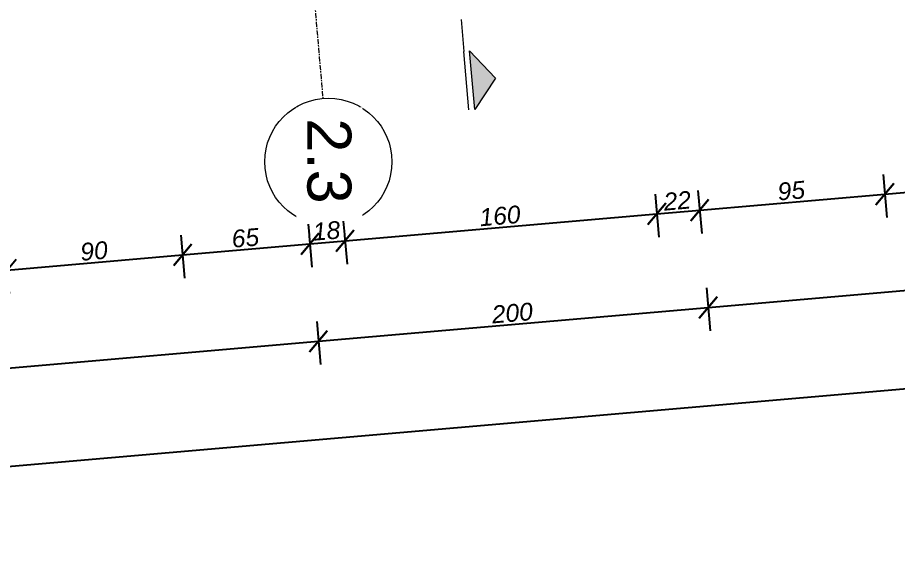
# Model space of a CAD drawing. Header units: millimetres. Extents: x -9331 to 290327, y -149899 to 15728.
# Drawn here: x 129338.7 to 129788.5, y -47829.5 to -47559.2 of the extents above; entities that cross this region are included whole.
import ezdxf

# ---------------------------------------------------------------- set-up
doc = ezdxf.new("R2010")
doc.units = ezdxf.units.MM
doc.header["$LTSCALE"] = 2
doc.linetypes.add('Grid Line', pattern=[2.2225, 1.27, -0.3175, 0.3175, -0.3175])
for name, color, linetype, lineweight in [('ENG-Grid', 11, 'Continuous', 9), ('ENG-Sec', 4, 'Continuous', 9), ('ENG_Dim', 2, 'Continuous', 9), ('ENG_Grid', 11, 'Continuous', 9)]:
    doc.layers.add(name, color=color, linetype=linetype, lineweight=lineweight)
doc.styles.add('Arial_8', font='arial.ttf', dxfattribs={"height": 22.5})
doc.styles.add('Arial_I', font='ariali.ttf', dxfattribs={"height": 9})
doc.dimstyles.new('Achbert_-_2_5mm_Arial_1', dxfattribs={"dimscale": 30.48, "dimtxt": 12.753242, "dimasz": 0.328084, "dimexe": 0.393701, "dimexo": 0.0625, "dimgap": 0.04101, "dimtad": 1, "dimdec": 0, "dimzin": 0, "dimdsep": 46, "dimtxsty": 'Arial_I', "dimblk1": 'OBLIQUE', "dimblk2": 'OBLIQUE', "dimsah": 1, "dimcen": 0.09, "dimazin": 0, "dimtfac": 1, "dimtdec": 4, "dimtix": 1, "dimtmove": 2, "dimatfit": 3, "dimfxl": 0.393701, "dimfxlon": 1, "dimtvp": 1, "dimtolj": 1, "dimtzin": 0, "dimarcsym": 2})
doc.dimstyles.new('Achbert_-_2_5mm_Arial_2', dxfattribs={"dimscale": 30.48, "dimtxt": 12.753242, "dimasz": 0.328084, "dimexe": 0.393701, "dimexo": 0.0625, "dimgap": 0.04101, "dimtad": 1, "dimdec": 0, "dimzin": 0, "dimdsep": 46, "dimtxsty": 'Arial_I', "dimblk1": 'OBLIQUE', "dimblk2": 'OBLIQUE', "dimsah": 1, "dimcen": 0.09, "dimazin": 0, "dimtfac": 1, "dimtdec": 4, "dimtix": 1, "dimtmove": 0, "dimatfit": 3, "dimfxl": 0.393701, "dimfxlon": 1, "dimtvp": 1, "dimtolj": 1, "dimtzin": 0, "dimarcsym": 2})
doc.dimstyles.new('Achbert_-_2_5mm_Arial_3', dxfattribs={"dimscale": 30.48, "dimtxt": 12.753242, "dimasz": 0.328084, "dimexe": 0.393701, "dimexo": 0.0625, "dimgap": 0.04101, "dimtad": 1, "dimdec": 0, "dimzin": 0, "dimdsep": 46, "dimtxsty": 'Arial_I', "dimblk1": 'OBLIQUE', "dimblk2": 'OBLIQUE', "dimsah": 1, "dimcen": 0.09, "dimazin": 0, "dimtfac": 1, "dimtdec": 4, "dimtix": 1, "dimtmove": 0, "dimatfit": 3, "dimfxl": 0.393701, "dimfxlon": 1, "dimtvp": 1, "dimtolj": 1, "dimtzin": 0, "dimarcsym": 2})

# ---------------------------------------------------------------- blocks, each defined once
blk = doc.blocks.new('Grid - M_Grid Head - Circle-3648033-02')
at = {"layer": 'ENG-Grid'}
blk.add_circle((0, 0), 0.65, dxfattribs=at)
blk = doc.blocks.new('_Oblique')
at = {"color": 0, "linetype": 'ByBlock', "lineweight": -2}
blk.add_line((-0.5, -0.5), (0.5, 0.5), dxfattribs=at)
blk = doc.blocks.new('*D6961')
at = {"layer": 'DEFPOINTS', "color": 0, "transparency": 16777216}
for p in [(129422.08, -47668.52), (129332.42, -47676.28), (129423.12, -47680.48)]:
    blk.add_point(p, dxfattribs=at)
at = {"layer": 'ENG_Dim', "color": 0, "lineweight": -2, "transparency": 16777216}
for p, q in [((129422.25, -47670.42), (129424.15, -47692.43)), ((129332.58, -47678.18), (129334.49, -47700.19)), ((129333.45, -47688.23), (129423.12, -47680.48))]:
    blk.add_line(p, q, dxfattribs=at)
at = {"layer": 'ENG_Dim', "color": 0, "lineweight": -2, "transparency": 16777216, "xscale": 9.999999999999998, "yscale": 9.999999999999998, "zscale": 9.999999999999998}
for p, rotation in [((129423.12, -47680.48), 4.944926326246272), ((129333.45, -47688.23), 184.9449263262463)]:
    blk.add_blockref('_Oblique', p, dxfattribs=dict(at, rotation=rotation))
at = {"layer": 'ENG_Dim', "color": 0, "transparency": 16777216, "insert": (129377.78, -47678.53), "char_height": 9, "width": 23.0736, "attachment_point": 5, "rotation": 4.9449, "style": 'Arial_I'}
blk.add_mtext('\\A1;90', dxfattribs=at)
blk = doc.blocks.new('*D6962')
at = {"layer": 'DEFPOINTS', "color": 0, "transparency": 16777216}
for p in [(129487.17, -47662.89), (129422.08, -47668.52), (129488.2, -47674.85)]:
    blk.add_point(p, dxfattribs=at)
at = {"layer": 'ENG_Dim', "color": 0, "lineweight": -2, "transparency": 16777216}
for p, q in [((129487.33, -47664.79), (129489.24, -47686.8)), ((129422.25, -47670.42), (129424.15, -47692.43)), ((129423.12, -47680.48), (129488.2, -47674.85))]:
    blk.add_line(p, q, dxfattribs=at)
at = {"layer": 'ENG_Dim', "color": 0, "lineweight": -2, "transparency": 16777216, "xscale": 9.999999999999998, "yscale": 9.999999999999998, "zscale": 9.999999999999998}
for p, rotation in [((129488.2, -47674.85), 4.944926326246272), ((129423.12, -47680.48), 184.9449263262463)]:
    blk.add_blockref('_Oblique', p, dxfattribs=dict(at, rotation=rotation))
at = {"layer": 'ENG_Dim', "color": 0, "transparency": 16777216, "insert": (129455.16, -47671.84), "char_height": 9, "width": 23.0736, "attachment_point": 5, "rotation": 4.9449, "style": 'Arial_I'}
blk.add_mtext('\\A1;65', dxfattribs=at)
blk = doc.blocks.new('*D6963')
at = {"layer": 'DEFPOINTS', "color": 0, "transparency": 16777216}
for p in [(129487.17, -47662.89), (129505.1, -47661.34), (129506.13, -47673.29)]:
    blk.add_point(p, dxfattribs=at)
at = {"layer": 'ENG_Dim', "color": 0, "lineweight": -2, "transparency": 16777216}
for p, q in [((129487.33, -47664.79), (129489.24, -47686.8)), ((129505.26, -47663.24), (129507.17, -47685.25)), ((129488.2, -47674.85), (129506.13, -47673.29))]:
    blk.add_line(p, q, dxfattribs=at)
at = {"layer": 'ENG_Dim', "color": 0, "lineweight": -2, "transparency": 16777216, "xscale": 9.999999999999998, "yscale": 9.999999999999998, "zscale": 9.999999999999998}
for p, rotation in [((129506.13, -47673.29), 4.944926326246272), ((129488.2, -47674.85), 184.9449263262463)]:
    blk.add_blockref('_Oblique', p, dxfattribs=dict(at, rotation=rotation))
at = {"layer": 'ENG_Dim', "color": 0, "transparency": 16777216, "insert": (129496.66, -47668.24), "char_height": 9, "width": 23.0736, "attachment_point": 5, "rotation": 4.9449, "style": 'Arial_I'}
blk.add_mtext('\\A1;18', dxfattribs=at)
blk = doc.blocks.new('*D6964')
at = {"layer": 'DEFPOINTS', "color": 0, "transparency": 16777216}
for p in [(129664.5, -47647.55), (129665.54, -47659.5), (129505.1, -47661.34)]:
    blk.add_point(p, dxfattribs=at)
at = {"layer": 'ENG_Dim', "color": 0, "lineweight": -2, "transparency": 16777216}
for p, q in [((129664.67, -47649.44), (129666.57, -47671.46)), ((129506.13, -47673.29), (129665.54, -47659.5)), ((129505.26, -47663.24), (129507.17, -47685.25))]:
    blk.add_line(p, q, dxfattribs=at)
at = {"layer": 'ENG_Dim', "color": 0, "lineweight": -2, "transparency": 16777216, "xscale": 9.999999999999998, "yscale": 9.999999999999998, "zscale": 9.999999999999998}
for p, rotation in [((129665.54, -47659.5), 4.944926326246272), ((129506.13, -47673.29), 184.9449263262463)]:
    blk.add_blockref('_Oblique', p, dxfattribs=dict(at, rotation=rotation))
at = {"layer": 'ENG_Dim', "color": 0, "transparency": 16777216, "insert": (129585.33, -47660.57), "char_height": 9, "width": 34.6103, "attachment_point": 5, "rotation": 4.9449, "style": 'Arial_I'}
blk.add_mtext('\\A1;160', dxfattribs=at)
blk = doc.blocks.new('*D6965')
at = {"layer": 'DEFPOINTS', "color": 0, "transparency": 16777216}
for p in [(129686.42, -47645.65), (129664.5, -47647.55), (129687.46, -47657.61)]:
    blk.add_point(p, dxfattribs=at)
at = {"layer": 'ENG_Dim', "color": 0, "lineweight": -2, "transparency": 16777216}
for p, q in [((129664.67, -47649.44), (129666.57, -47671.46)), ((129686.59, -47647.55), (129688.49, -47669.56)), ((129665.54, -47659.5), (129687.46, -47657.61))]:
    blk.add_line(p, q, dxfattribs=at)
at = {"layer": 'ENG_Dim', "color": 0, "lineweight": -2, "transparency": 16777216, "xscale": 9.999999999999998, "yscale": 9.999999999999998, "zscale": 9.999999999999998}
for p, rotation in [((129665.54, -47659.5), 184.9449263262463), ((129687.46, -47657.61), 4.944926326246272)]:
    blk.add_blockref('_Oblique', p, dxfattribs=dict(at, rotation=rotation))
at = {"layer": 'ENG_Dim', "color": 0, "transparency": 16777216, "insert": (129676, -47652.81), "char_height": 9, "width": 23.0736, "attachment_point": 5, "rotation": 4.9449, "style": 'Arial_I'}
blk.add_mtext('\\A1;22', dxfattribs=at)
blk = doc.blocks.new('*D6966')
at = {"layer": 'DEFPOINTS', "color": 0, "transparency": 16777216}
for p in [(129781.07, -47637.46), (129686.42, -47645.65), (129782.1, -47649.42)]:
    blk.add_point(p, dxfattribs=at)
at = {"layer": 'ENG_Dim', "color": 0, "lineweight": -2, "transparency": 16777216}
for p, q in [((129781.23, -47639.36), (129783.14, -47661.37)), ((129686.59, -47647.55), (129688.49, -47669.56)), ((129687.46, -47657.61), (129782.1, -47649.42))]:
    blk.add_line(p, q, dxfattribs=at)
at = {"layer": 'ENG_Dim', "color": 0, "lineweight": -2, "transparency": 16777216, "xscale": 9.999999999999998, "yscale": 9.999999999999998, "zscale": 9.999999999999998}
for p, rotation in [((129782.1, -47649.42), 4.944926326246272), ((129687.46, -47657.61), 184.9449263262463)]:
    blk.add_blockref('_Oblique', p, dxfattribs=dict(at, rotation=rotation))
at = {"layer": 'ENG_Dim', "color": 0, "transparency": 16777216, "insert": (129734.28, -47647.69), "char_height": 9, "width": 23.0736, "attachment_point": 5, "rotation": 4.9449, "style": 'Arial_I'}
blk.add_mtext('\\A1;95', dxfattribs=at)
blk = doc.blocks.new('*D6967')
at = {"layer": 'DEFPOINTS', "color": 0, "transparency": 16777216}
for p in [(129890.66, -47627.98), (129781.07, -47637.46), (129891.69, -47639.93)]:
    blk.add_point(p, dxfattribs=at)
at = {"layer": 'ENG_Dim', "color": 0, "lineweight": -2, "transparency": 16777216}
for p, q in [((129890.82, -47629.88), (129892.73, -47651.89)), ((129781.23, -47639.36), (129783.14, -47661.37)), ((129782.1, -47649.42), (129891.69, -47639.93))]:
    blk.add_line(p, q, dxfattribs=at)
at = {"layer": 'ENG_Dim', "color": 0, "lineweight": -2, "transparency": 16777216, "xscale": 9.999999999999998, "yscale": 9.999999999999998, "zscale": 9.999999999999998}
for p, rotation in [((129891.69, -47639.93), 4.944926326246272), ((129782.1, -47649.42), 184.9449263262463)]:
    blk.add_blockref('_Oblique', p, dxfattribs=dict(at, rotation=rotation))
at = {"layer": 'ENG_Dim', "color": 0, "transparency": 16777216, "insert": (129836.39, -47638.85), "char_height": 9, "width": 34.6103, "attachment_point": 5, "rotation": 4.9449, "style": 'Arial_I'}
blk.add_mtext('\\A1;110', dxfattribs=at)
blk = doc.blocks.new('*D6973')
at = {"layer": 'DEFPOINTS', "color": 0, "transparency": 16777216}
for p in [(129491.48, -47712.7), (129492.51, -47724.66), (128993.34, -47755.8)]:
    blk.add_point(p, dxfattribs=at)
at = {"layer": 'ENG_Dim', "color": 0, "lineweight": -2, "transparency": 16777216}
for p, q in [((129491.64, -47714.6), (129493.55, -47736.61)), ((128994.37, -47767.76), (129492.51, -47724.66)), ((128993.5, -47757.7), (128995.41, -47779.71))]:
    blk.add_line(p, q, dxfattribs=at)
at = {"layer": 'ENG_Dim', "color": 0, "lineweight": -2, "transparency": 16777216, "xscale": 9.999999999999998, "yscale": 9.999999999999998, "zscale": 9.999999999999998}
for p, rotation in [((129492.51, -47724.66), 4.944926326246272), ((128994.37, -47767.76), 184.9449263262463)]:
    blk.add_blockref('_Oblique', p, dxfattribs=dict(at, rotation=rotation))
at = {"layer": 'ENG_Dim', "color": 0, "transparency": 16777216, "insert": (129242.94, -47740.39), "char_height": 9, "width": 34.6103, "attachment_point": 5, "rotation": 4.9449, "style": 'Arial_I'}
blk.add_mtext('\\A1;500', dxfattribs=at)
blk = doc.blocks.new('*D6974')
at = {"layer": 'DEFPOINTS', "color": 0, "transparency": 16777216}
for p in [(129690.73, -47695.46), (129691.77, -47707.42), (129491.48, -47712.7)]:
    blk.add_point(p, dxfattribs=at)
at = {"layer": 'ENG_Dim', "color": 0, "lineweight": -2, "transparency": 16777216}
for p, q in [((129690.9, -47697.36), (129692.8, -47719.37)), ((129492.51, -47724.66), (129691.77, -47707.42)), ((129491.64, -47714.6), (129493.55, -47736.61))]:
    blk.add_line(p, q, dxfattribs=at)
at = {"layer": 'ENG_Dim', "color": 0, "lineweight": -2, "transparency": 16777216, "xscale": 9.999999999999998, "yscale": 9.999999999999998, "zscale": 9.999999999999998}
for p, rotation in [((129691.77, -47707.42), 4.944926326246272), ((129492.51, -47724.66), 184.9449263262463)]:
    blk.add_blockref('_Oblique', p, dxfattribs=dict(at, rotation=rotation))
at = {"layer": 'ENG_Dim', "color": 0, "transparency": 16777216, "insert": (129591.63, -47710.22), "char_height": 9, "width": 34.6103, "attachment_point": 5, "rotation": 4.9449, "style": 'Arial_I'}
blk.add_mtext('\\A1;200', dxfattribs=at)
blk = doc.blocks.new('*D6975')
at = {"layer": 'DEFPOINTS', "color": 0, "transparency": 16777216}
for p in [(130273.55, -47645.04), (130274.59, -47656.99), (129690.73, -47695.46)]:
    blk.add_point(p, dxfattribs=at)
at = {"layer": 'ENG_Dim', "color": 0, "lineweight": -2, "transparency": 16777216}
for p, q in [((130273.72, -47646.94), (130275.62, -47668.95)), ((129691.77, -47707.42), (130274.59, -47656.99)), ((129690.9, -47697.36), (129692.8, -47719.37))]:
    blk.add_line(p, q, dxfattribs=at)
at = {"layer": 'ENG_Dim', "color": 0, "lineweight": -2, "transparency": 16777216, "xscale": 9.999999999999998, "yscale": 9.999999999999998, "zscale": 9.999999999999998}
for p, rotation in [((130274.59, -47656.99), 4.944926326246272), ((129691.77, -47707.42), 184.9449263262463)]:
    blk.add_blockref('_Oblique', p, dxfattribs=dict(at, rotation=rotation))
at = {"layer": 'ENG_Dim', "color": 0, "transparency": 16777216, "insert": (129982.67, -47676.38), "char_height": 9, "width": 34.6103, "attachment_point": 5, "rotation": 4.9449, "style": 'Arial_I'}
blk.add_mtext('\\A1;585', dxfattribs=at)
blk = doc.blocks.new('*D6977')
at = {"layer": 'DEFPOINTS', "color": 0, "transparency": 16777216}
for p in [(130541.64, -47672.03), (130542.68, -47683.99), (128997.65, -47805.62)]:
    blk.add_point(p, dxfattribs=at)
at = {"layer": 'ENG_Dim', "color": 0, "lineweight": -2, "transparency": 16777216}
for p, q in [((130541.81, -47673.93), (130543.71, -47695.94)), ((128998.68, -47817.57), (130542.68, -47683.99)), ((128997.81, -47807.51), (128999.72, -47829.53))]:
    blk.add_line(p, q, dxfattribs=at)
at = {"layer": 'ENG_Dim', "color": 0, "lineweight": -2, "transparency": 16777216, "xscale": 9.999999999999998, "yscale": 9.999999999999998, "zscale": 9.999999999999998}
for p, rotation in [((130542.68, -47683.99), 4.944926326246272), ((128998.68, -47817.57), 184.9449263262463)]:
    blk.add_blockref('_Oblique', p, dxfattribs=dict(at, rotation=rotation))
at = {"layer": 'ENG_Dim', "color": 0, "transparency": 16777216, "insert": (129808.75, -47760.79), "char_height": 9, "width": 46.1471, "attachment_point": 1, "rotation": 4.9449, "line_spacing_factor": 0.941778, "style": 'Arial_I'}
blk.add_mtext('\\A1;1550', dxfattribs=at)
blk = doc.blocks.new('Section - Head-522054-02')
at = {"layer": 'ENG-Sec'}
blk.add_hatch(color=256, dxfattribs=at).paths.add_polyline_path([(-0.6, 0.06), (-0.3, 0.3), (0, 0.06)])
for p, q in [((-0.3, 0.3), (-0.6, 0.06)), ((0, 0.06), (-0.3, 0.3)), ((-0.6, 0.06), (0, 0.06)), ((-0.6, 0), (0, 0))]:
    blk.add_line(p, q, dxfattribs=at)

msp = doc.modelspace()

# ---------------------------------------------------------------- linework, layer by layer
at = {"layer": 'ENG-Sec'}
msp.add_line((129565.44, -47560.14), (129566.85, -47576.51), dxfattribs=at)
at = {"layer": 'ENG_Grid', "linetype": 'Grid Line'}
msp.add_line((129200.23, -44195.68), (129494.81, -47600.52), dxfattribs=at)

# ---------------------------------------------------------------- block references
at = {"layer": 'ENG-Grid', "xscale": 49.99999999999997, "yscale": 49.99999999999997, "zscale": 49.99999999999997, "rotation": 184.9449263262382}
msp.add_blockref('Grid - M_Grid Head - Circle-3648033-02', (129497.62, -47632.9), dxfattribs=at)
at = {"layer": 'ENG-Sec', "extrusion": (0, 0, -1), "xscale": 49.99999999999998, "yscale": 49.99999999999998, "zscale": 49.99999999999998, "rotation": 85.05507367376009}
msp.add_blockref('Section - Head-522054-02', (-129566.85, -47576.51), dxfattribs=at)

# ---------------------------------------------------------------- dimensions: what is measured, and where the dimension line sits
at = {"layer": 'ENG_Dim'}
for base, p1, p2, dimstyle, override, picture, middle in [((129891.69, -47639.93), (129781.07, -47637.46), (129890.66, -47627.98), 'Achbert_-_2_5mm_Arial_2', {"dimpost": '<>', "dimfxl": 110}, '*D6967', (129836.39, -47638.85)), ((129782.1, -47649.42), (129686.42, -47645.65), (129781.07, -47637.46), 'Achbert_-_2_5mm_Arial_2', {"dimpost": '<>', "dimfxl": 95}, '*D6966', (129734.28, -47647.69)), ((129687.46, -47657.61), (129664.5, -47647.55), (129686.42, -47645.65), 'Achbert_-_2_5mm_Arial_2', {"dimpost": '<>', "dimfxl": 22}, '*D6965', (129676, -47652.81)), ((130274.59, -47656.99), (129690.73, -47695.46), (130273.55, -47645.04), 'Achbert_-_2_5mm_Arial_3', {"dimpost": '<>', "dimfxl": 585}, '*D6975', (129982.67, -47676.38)), ((129423.12, -47680.48), (129332.42, -47676.28), (129422.08, -47668.52), 'Achbert_-_2_5mm_Arial_2', {"dimpost": '<>', "dimfxl": 90}, '*D6961', (129377.78, -47678.53)), ((129691.77, -47707.42), (129491.48, -47712.7), (129690.73, -47695.46), 'Achbert_-_2_5mm_Arial_3', {"dimpost": '<>', "dimfxl": 200}, '*D6974', (129591.63, -47710.22)), ((129492.51, -47724.66), (128993.34, -47755.8), (129491.48, -47712.7), 'Achbert_-_2_5mm_Arial_3', {"dimpost": '<>', "dimfxl": 500}, '*D6973', (129242.94, -47740.39))]:
    dim = msp.add_linear_dim(base=base, p1=p1, p2=p2, angle=4.9449, dimstyle=dimstyle, override=override, dxfattribs=at)
    dim.commit()
    dim.dimension.update_dxf_attribs({"geometry": picture, "text_midpoint": middle})
dim = msp.add_linear_dim(base=(130542.68, -47683.99), p1=(128997.65, -47805.62), p2=(130541.64, -47672.03), angle=4.9449, dimstyle='Achbert_-_2_5mm_Arial_1', override={"dimpost": '<>', "dimfxl": 1549.764353}, dxfattribs=at)
dim.commit()
dim.dimension.update_dxf_attribs({"geometry": '*D6977', "text_midpoint": (129832.26, -47764.78), "dimtype": 160, "text_rotation": 4.9449})

# ---------------------------------------------------------------- next in the draw order: texts
at = {"layer": 'ENG-Grid', "insert": (129509.37, -47610.62), "char_height": 22.5, "width": 53.3122, "attachment_point": 1, "rotation": 270, "style": 'Arial_8', "bg_fill": 3, "box_fill_scale": 1.25, "bg_fill_color": 256, "bg_fill_true_color": 13158600, "bg_fill_transparency": 0}
msp.add_mtext('2.3', dxfattribs=at)

# ---------------------------------------------------------------- next in the draw order: dimensions: what is measured, and where the dimension line sits
at = {"layer": 'ENG_Dim'}
for base, p1, p2, override, picture, middle in [((129665.54, -47659.5), (129505.1, -47661.34), (129664.5, -47647.55), {"dimpost": '<>', "dimfxl": 160}, '*D6964', (129585.33, -47660.57)), ((129488.2, -47674.85), (129422.08, -47668.52), (129487.17, -47662.89), {"dimpost": '<>', "dimfxl": 65.325324}, '*D6962', (129455.16, -47671.84)), ((129506.13, -47673.29), (129487.17, -47662.89), (129505.1, -47661.34), {"dimpost": '<>', "dimfxl": 18}, '*D6963', (129496.66, -47668.24))]:
    dim = msp.add_linear_dim(base=base, p1=p1, p2=p2, angle=4.9449, dimstyle='Achbert_-_2_5mm_Arial_2', override=override, dxfattribs=at)
    dim.commit()
    dim.dimension.update_dxf_attribs({"geometry": picture, "text_midpoint": middle})

doc.saveas('drawing.dxf')
